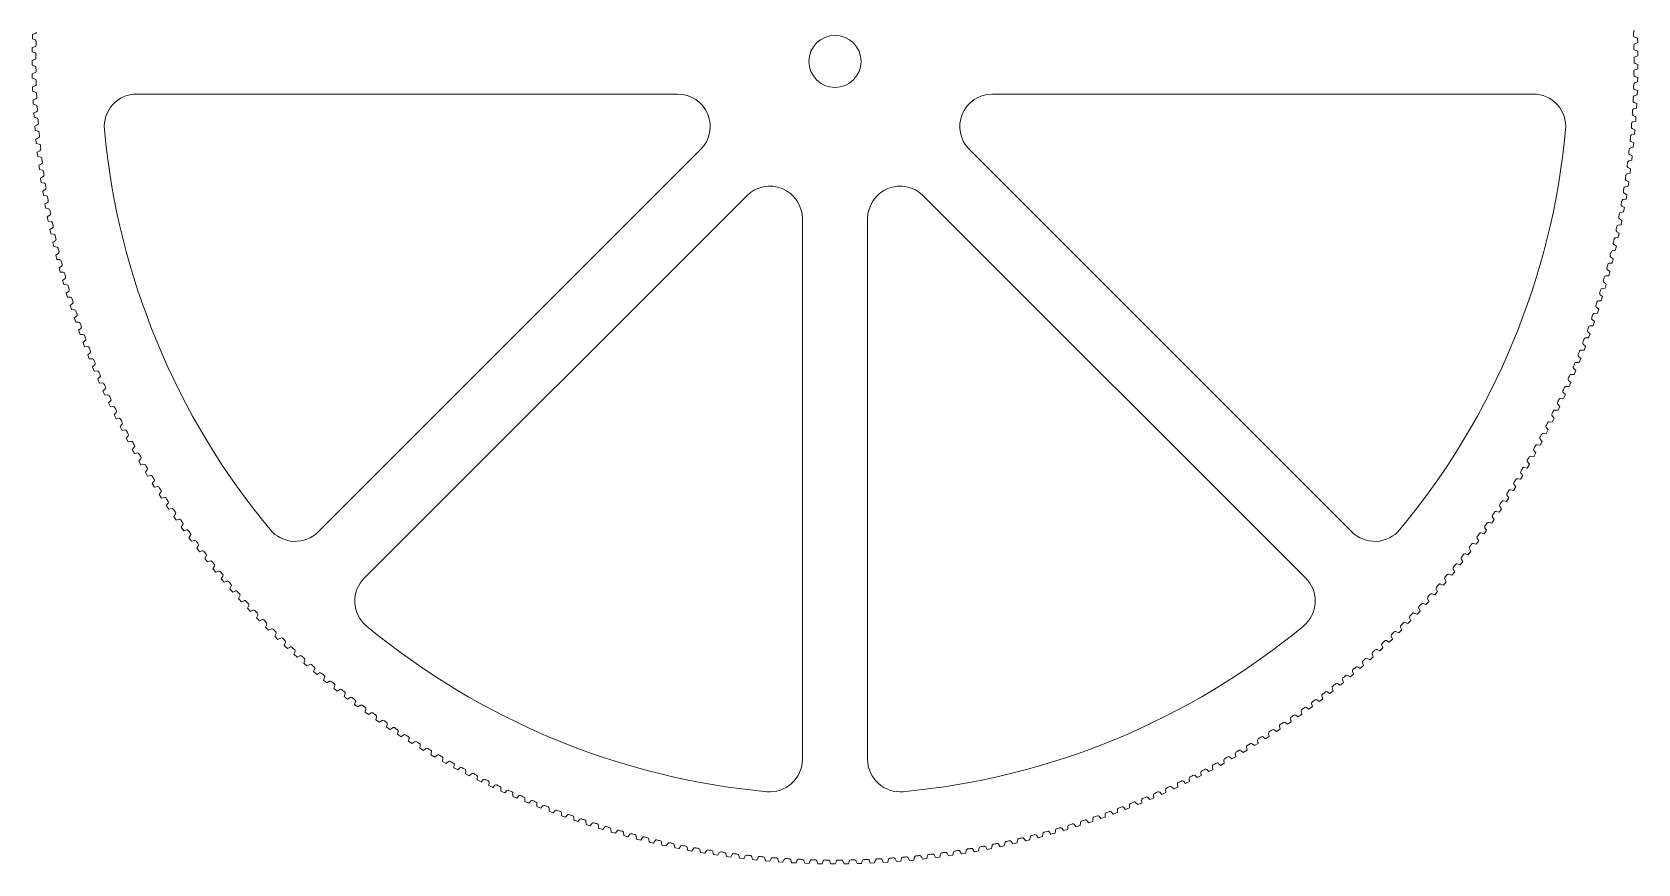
# Model space of a CAD drawing. Header units: millimetres. Extents: x -123 to 123, y -123 to 123.
# Drawn here: x -123.1 to 123.1, y -123.1 to 4.5 of the extents above; entities that cross this region are included whole.
import ezdxf

# ---------------------------------------------------------------- set-up
doc = ezdxf.new("R2010")
doc.units = ezdxf.units.MM

msp = doc.modelspace()

# ---------------------------------------------------------------- linework, layer by layer
at = {"color": 7, "linetype": 'Continuous', "lineweight": 15}
for p, q in [((-123.07, 4.14), (-123.09, 3.47)), ((-123.09, 3.47), (-122.66, 3.3)), ((-122.62, 4.29), (-123.07, 4.14)), ((123.09, 3.56), (122.64, 3.71)), ((122.67, 2.72), (123.11, 2.89)), ((123.11, 2.89), (123.09, 3.56)), ((-122.7, 0.28), (-123.14, 0.12)), ((-123.14, 0.12), (-123.14, -0.55)), ((-123.12, 2.13), (-123.13, 1.46)), ((-123.13, 1.46), (-122.69, 1.3)), ((-122.68, 2.29), (-123.12, 2.13)), ((123.13, 1.55), (122.69, 1.71)), ((122.7, 0.72), (123.14, 0.88)), ((123.14, 0.88), (123.13, 1.55)), ((-123.14, -0.55), (-122.7, -0.71)), ((-122.69, -1.72), (-123.13, -1.89)), ((-123.13, -1.89), (-123.11, -2.56)), ((123.12, -2.47), (122.68, -2.3)), ((122.69, -1.29), (123.13, -1.13)), ((123.14, -0.46), (122.7, -0.3)), ((123.13, -1.13), (123.14, -0.46)), ((-123.11, -2.56), (-122.67, -2.71)), ((-122.64, -3.72), (-123.08, -3.89)), ((-123.08, -3.89), (-123.06, -4.56)), ((-123.06, -4.56), (-122.61, -4.71)), ((123.06, -4.48), (122.62, -4.3)), ((122.66, -3.29), (123.1, -3.14)), ((123.03, -5.15), (123.06, -4.48)), ((123.1, -3.14), (123.12, -2.47)), ((-122.57, -5.72), (-123, -5.9)), ((-123, -5.9), (-122.96, -6.57)), ((-122.96, -6.57), (-122.52, -6.71)), ((-24.14, -5), (-107.08, -5)), ((107.08, -5), (24.14, -5)), ((122.48, -7.29), (122.93, -7.15)), ((122.97, -6.48), (122.54, -6.3)), ((122.59, -5.29), (123.03, -5.15)), ((122.93, -7.15), (122.97, -6.48)), ((-122.46, -7.72), (-122.89, -7.91)), ((-122.89, -7.91), (-122.84, -8.58)), ((-122.84, -8.58), (-122.39, -8.71)), ((-122.31, -9.72), (-122.74, -9.91)), ((122.35, -9.29), (122.8, -9.16)), ((122.85, -8.49), (122.42, -8.3)), ((122.8, -9.16), (122.85, -8.49)), ((-122.74, -9.91), (-122.68, -10.58)), ((-122.68, -10.58), (-122.23, -10.7)), ((-122.14, -11.71), (-122.56, -11.92)), ((-122.56, -11.92), (-122.5, -12.58)), ((122.5, -12.49), (122.08, -12.29)), ((122.18, -11.28), (122.63, -11.16)), ((122.69, -10.49), (122.27, -10.3)), ((122.63, -11.16), (122.69, -10.49)), ((-122.5, -12.58), (-122.04, -12.7)), ((-121.93, -13.7), (-122.35, -13.91)), ((-122.35, -13.91), (-122.27, -14.58)), ((-122.27, -14.58), (-121.82, -14.69)), ((-79.25, -72.18), (-20.61, -13.54)), ((20.61, -13.54), (79.25, -72.18)), ((122.28, -14.49), (121.87, -14.28)), ((121.98, -13.27), (122.43, -13.16)), ((122.2, -15.16), (122.28, -14.49)), ((122.43, -13.16), (122.5, -12.49)), ((-121.69, -15.69), (-122.11, -15.91)), ((-122.11, -15.91), (-122.02, -16.57)), ((-122.02, -16.57), (-121.56, -16.67)), ((121.48, -17.25), (121.94, -17.15)), ((122.03, -16.49), (121.62, -16.27)), ((121.75, -15.26), (122.2, -15.16)), ((121.94, -17.15), (122.03, -16.49)), ((-121.42, -17.68), (-121.83, -17.9)), ((-121.83, -17.9), (-121.73, -18.56)), ((-121.73, -18.56), (-121.27, -18.66)), ((-121.12, -19.65), (-121.52, -19.89)), ((121.18, -19.23), (121.64, -19.14)), ((121.75, -18.48), (121.33, -18.25)), ((121.64, -19.14), (121.75, -18.48)), ((-121.52, -19.89), (-121.41, -20.55)), ((-121.41, -20.55), (-120.95, -20.63)), ((-120.78, -21.63), (-121.18, -21.87)), ((-121.18, -21.87), (-121.06, -22.52)), ((-13.54, -20.61), (-72.18, -79.25)), ((72.18, -79.25), (13.54, -20.61)), ((120.85, -21.2), (121.32, -21.12)), ((121.43, -20.46), (121.02, -20.23)), ((121.32, -21.12), (121.43, -20.46)), ((-121.06, -22.52), (-120.6, -22.6)), ((-120.41, -23.6), (-120.81, -23.84)), ((-120.81, -23.84), (-120.68, -24.5)), ((-120.68, -24.5), (-120.21, -24.57)), ((-5, -107.08), (-5, -24.14)), ((5, -24.14), (5, -107.08)), ((120.7, -24.41), (120.3, -24.17)), ((120.49, -23.17), (120.95, -23.1)), ((120.56, -25.07), (120.7, -24.41)), ((121.08, -22.44), (120.67, -22.2)), ((120.95, -23.1), (121.08, -22.44)), ((-120.01, -25.56), (-120.4, -25.81)), ((-120.4, -25.81), (-120.26, -26.46)), ((-120.26, -26.46), (-119.8, -26.53)), ((119.67, -27.09), (120.14, -27.03)), ((120.28, -26.38), (119.89, -26.13)), ((120.1, -25.14), (120.56, -25.07)), ((120.14, -27.03), (120.28, -26.38)), ((-119.58, -27.51), (-119.97, -27.77)), ((-119.97, -27.77), (-119.81, -28.42)), ((-119.81, -28.42), (-119.35, -28.48)), ((-119.11, -29.46), (-119.5, -29.72)), ((119.21, -29.04), (119.68, -28.99)), ((119.84, -28.34), (119.44, -28.08)), ((119.68, -28.99), (119.84, -28.34)), ((-119.5, -29.72), (-119.34, -30.37)), ((-119.34, -30.37), (-118.87, -30.42)), ((-118.61, -31.4), (-119, -31.67)), ((-119, -31.67), (-118.82, -32.32)), ((118.85, -32.23), (118.46, -31.96)), ((118.72, -30.98), (119.19, -30.94)), ((119.36, -30.29), (118.97, -30.02)), ((119.19, -30.94), (119.36, -30.29)), ((-118.82, -32.32), (-118.36, -32.36)), ((-118.09, -33.33), (-118.46, -33.61)), ((-118.46, -33.61), (-118.28, -34.25)), ((-118.28, -34.25), (-117.81, -34.29)), ((118.3, -34.17), (117.93, -33.89)), ((118.12, -34.81), (118.3, -34.17)), ((118.2, -32.92), (118.67, -32.88)), ((118.67, -32.88), (118.85, -32.23)), ((-117.53, -35.26), (-117.9, -35.54)), ((-117.9, -35.54), (-117.71, -36.18)), ((-117.71, -36.18), (-117.24, -36.2)), ((117.06, -36.76), (117.53, -36.73)), ((117.73, -36.09), (117.36, -35.81)), ((117.53, -36.73), (117.73, -36.09)), ((117.65, -34.84), (118.12, -34.81)), ((-116.93, -37.17), (-117.31, -37.46)), ((-117.31, -37.46), (-117.1, -38.09)), ((-117.1, -38.09), (-116.63, -38.11)), ((-116.31, -39.07), (-116.68, -39.37)), ((-116.68, -39.37), (-116.46, -40)), ((116.45, -38.66), (116.92, -38.65)), ((117.13, -38.01), (116.76, -37.72)), ((116.92, -38.65), (117.13, -38.01)), ((-116.46, -40), (-115.99, -40.01)), ((-115.66, -40.96), (-116.02, -41.26)), ((-116.02, -41.26), (-115.79, -41.9)), ((115.82, -41.81), (115.46, -41.51)), ((115.59, -42.44), (115.82, -41.81)), ((115.8, -40.56), (116.27, -40.55)), ((116.49, -39.92), (116.13, -39.62)), ((116.27, -40.55), (116.49, -39.92)), ((-115.79, -41.9), (-115.32, -41.9)), ((-114.98, -42.85), (-115.33, -43.15)), ((-115.33, -43.15), (-115.09, -43.78)), ((-115.09, -43.78), (-114.63, -43.77)), ((114.42, -44.32), (114.89, -44.32)), ((115.13, -43.7), (114.77, -43.39)), ((114.89, -44.32), (115.13, -43.7)), ((115.13, -42.44), (115.59, -42.44)), ((-114.26, -44.72), (-114.61, -45.03)), ((-114.61, -45.03), (-114.37, -45.65)), ((-114.37, -45.65), (-113.9, -45.64)), ((-113.52, -46.58), (-113.86, -46.89)), ((113.68, -46.18), (114.15, -46.19)), ((114.4, -45.57), (114.05, -45.26)), ((114.15, -46.19), (114.4, -45.57)), ((-113.86, -46.89), (-113.6, -47.51)), ((-113.6, -47.51), (-113.14, -47.49)), ((-112.74, -48.42), (-113.08, -48.75)), ((-113.08, -48.75), (-112.81, -49.36)), ((112.85, -49.28), (112.51, -48.95)), ((112.91, -48.03), (113.38, -48.05)), ((113.64, -47.43), (113.29, -47.11)), ((113.38, -48.05), (113.64, -47.43)), ((-112.81, -49.36), (-112.35, -49.33)), ((-111.94, -50.26), (-112.27, -50.58)), ((-112.27, -50.58), (-111.99, -51.19)), ((-111.99, -51.19), (-111.53, -51.16)), ((111.28, -51.68), (111.75, -51.72)), ((112.03, -51.11), (111.7, -50.78)), ((111.75, -51.72), (112.03, -51.11)), ((112.11, -49.86), (112.58, -49.89)), ((112.58, -49.89), (112.85, -49.28)), ((-111.1, -52.08), (-111.43, -52.41)), ((-111.43, -52.41), (-111.14, -53.01)), ((-111.14, -53.01), (-110.68, -52.97)), ((-110.24, -53.88), (-110.56, -54.22)), ((110.42, -53.49), (110.89, -53.54)), ((111.18, -52.94), (110.85, -52.6)), ((110.89, -53.54), (111.18, -52.94)), ((-110.56, -54.22), (-110.26, -54.82)), ((-110.26, -54.82), (-109.8, -54.77)), ((-109.34, -55.67), (-109.66, -56.02)), ((-109.66, -56.02), (-109.35, -56.61)), ((-109.35, -56.61), (-108.89, -56.55)), ((109.39, -56.54), (109.08, -56.19)), ((109.09, -57.13), (109.39, -56.54)), ((109.54, -55.29), (110, -55.34)), ((110.3, -54.74), (109.98, -54.4)), ((110, -55.34), (110.3, -54.74)), ((-108.42, -57.45), (-108.73, -57.8)), ((-108.73, -57.8), (-108.42, -58.39)), ((-108.42, -58.39), (-107.95, -58.32)), ((107.67, -58.83), (108.14, -58.9)), ((108.14, -58.9), (108.46, -58.31)), ((108.46, -58.31), (108.15, -57.96)), ((108.62, -57.07), (109.09, -57.13)), ((-107.47, -59.21), (-107.77, -59.57)), ((-107.77, -59.57), (-107.45, -60.15)), ((-107.45, -60.15), (-106.99, -60.08)), ((-106.49, -60.96), (-106.79, -61.32)), ((-106.79, -61.32), (-106.45, -61.9)), ((106.5, -61.82), (106.2, -61.46)), ((106.7, -60.58), (107.16, -60.66)), ((107.16, -60.66), (107.49, -60.08)), ((107.49, -60.08), (107.19, -59.72)), ((-106.45, -61.9), (-105.99, -61.82)), ((-105.48, -62.69), (-105.77, -63.05)), ((-105.77, -63.05), (-105.43, -63.63)), ((-105.43, -63.63), (-104.97, -63.54)), ((105.13, -64.12), (105.47, -63.55)), ((105.47, -63.55), (105.18, -63.19)), ((105.7, -62.32), (106.16, -62.4)), ((106.16, -62.4), (106.5, -61.82)), ((-104.44, -64.4), (-104.73, -64.77)), ((-104.73, -64.77), (-104.38, -65.34)), ((-104.38, -65.34), (-103.92, -65.24)), ((-103.38, -66.1), (-103.66, -66.47)), ((-103.66, -66.47), (-103.3, -67.03)), ((103.61, -65.73), (104.07, -65.83)), ((104.07, -65.83), (104.42, -65.26)), ((104.42, -65.26), (104.13, -64.89)), ((104.67, -64.03), (105.13, -64.12)), ((-103.3, -67.03), (-102.84, -66.93)), ((-102.28, -67.77), (-102.56, -68.15)), ((-102.56, -68.15), (-102.19, -68.71)), ((-102.19, -68.71), (-101.73, -68.6)), ((101.86, -69.19), (102.24, -68.64)), ((102.24, -68.64), (101.96, -68.26)), ((102.52, -67.41), (102.98, -67.52)), ((102.98, -67.52), (103.34, -66.96)), ((103.34, -66.96), (103.06, -66.58)), ((-101.16, -69.43), (-101.43, -69.82)), ((-101.43, -69.82), (-101.05, -70.37)), ((-101.05, -70.37), (-100.6, -70.25)), ((-100.02, -71.08), (-100.28, -71.46)), ((100.27, -70.72), (100.72, -70.85)), ((100.72, -70.85), (101.1, -70.3)), ((101.1, -70.3), (100.83, -69.91)), ((101.41, -69.08), (101.86, -69.19)), ((-100.28, -71.46), (-99.89, -72.01)), ((-99.89, -72.01), (-99.44, -71.88)), ((-98.84, -72.7), (-99.1, -73.09)), ((-99.1, -73.09), (-98.7, -73.63)), ((-98.7, -73.63), (-98.25, -73.5)), ((98.35, -74.09), (98.76, -73.56)), ((98.76, -73.56), (98.5, -73.17)), ((99.1, -72.35), (99.55, -72.48)), ((99.55, -72.48), (99.94, -71.94)), ((99.94, -71.94), (99.68, -71.55)), ((-97.64, -74.3), (-97.9, -74.7)), ((-97.9, -74.7), (-97.49, -75.23)), ((-97.49, -75.23), (-97.04, -75.09)), ((-96.42, -75.89), (-96.66, -76.29)), ((-96.66, -76.29), (-96.25, -76.81)), ((96.3, -76.74), (96.06, -76.34)), ((96.68, -75.55), (97.13, -75.69)), ((97.13, -75.69), (97.54, -75.16)), ((97.54, -75.16), (97.29, -74.76)), ((97.9, -73.96), (98.35, -74.09)), ((-96.25, -76.81), (-95.8, -76.66)), ((-95.17, -77.45), (-95.41, -77.85)), ((-95.41, -77.85), (-94.98, -78.37)), ((-94.98, -78.37), (-94.54, -78.22)), ((94.17, -78.66), (94.61, -78.82)), ((94.61, -78.82), (95.04, -78.3)), ((95.04, -78.3), (94.8, -77.9)), ((95.44, -77.11), (95.88, -77.27)), ((95.88, -77.27), (96.3, -76.74)), ((-93.89, -78.99), (-94.12, -79.4)), ((-94.12, -79.4), (-93.69, -79.91)), ((-93.69, -79.91), (-93.25, -79.75)), ((-92.59, -80.51), (-92.81, -80.93)), ((-92.81, -80.93), (-92.37, -81.43)), ((-92.37, -81.43), (-91.94, -81.26)), ((92.43, -81.36), (92.21, -80.95)), ((92.87, -80.19), (93.31, -80.35)), ((93.31, -80.35), (93.75, -79.84)), ((93.75, -79.84), (93.52, -79.44)), ((-91.26, -82.01), (-91.48, -82.43)), ((-91.48, -82.43), (-91.03, -82.93)), ((-91.03, -82.93), (-90.6, -82.75)), ((-89.91, -83.49), (-90.12, -83.91)), ((90.2, -83.18), (90.64, -83.36)), ((90.64, -83.36), (91.09, -82.86)), ((91.09, -82.86), (90.87, -82.44)), ((91.55, -81.69), (91.99, -81.87)), ((91.99, -81.87), (92.43, -81.36)), ((-90.12, -83.91), (-89.67, -84.4)), ((-89.67, -84.4), (-89.23, -84.22)), ((-88.54, -84.95), (-88.74, -85.37)), ((-88.74, -85.37), (-88.28, -85.85)), ((-88.28, -85.85), (-87.85, -85.66)), ((87.44, -86.08), (87.87, -86.27)), ((87.87, -86.27), (88.34, -85.79)), ((88.34, -85.79), (88.13, -85.37)), ((88.84, -84.64), (89.27, -84.82)), ((89.27, -84.82), (89.73, -84.34)), ((89.73, -84.34), (89.52, -83.92)), ((-87.14, -86.38), (-87.34, -86.81)), ((-87.34, -86.81), (-86.86, -87.28)), ((-86.86, -87.28), (-86.44, -87.08)), ((-85.72, -87.79), (-85.91, -88.22)), ((-85.91, -88.22), (-85.43, -88.69)), ((-85.43, -88.69), (-85.01, -88.48)), ((85.01, -89.09), (85.49, -88.63)), ((85.49, -88.63), (85.3, -88.2)), ((86.03, -87.49), (86.45, -87.69)), ((86.45, -87.69), (86.93, -87.22)), ((86.93, -87.22), (86.73, -86.79)), ((-84.27, -89.18), (-84.46, -89.61)), ((-84.46, -89.61), (-83.97, -90.07)), ((-83.97, -90.07), (-83.55, -89.86)), ((-82.81, -90.54), (-82.98, -90.98)), ((-82.98, -90.98), (-82.49, -91.43)), ((82.55, -91.37), (82.38, -90.93)), ((83.13, -90.25), (83.54, -90.47)), ((83.54, -90.47), (84.03, -90.01)), ((84.03, -90.01), (83.85, -89.58)), ((84.59, -88.88), (85.01, -89.09)), ((-82.49, -91.43), (-82.07, -91.21)), ((-81.32, -91.88), (-81.49, -92.32)), ((-81.49, -92.32), (-80.99, -92.76)), ((-80.99, -92.76), (-80.57, -92.54)), ((-79.81, -93.2), (-79.97, -93.64)), ((79.53, -94.01), (79.37, -93.57)), ((80.14, -92.92), (80.55, -93.14)), ((80.55, -93.14), (81.05, -92.7)), ((81.05, -92.7), (80.88, -92.27)), ((81.64, -91.6), (82.06, -91.82)), ((82.06, -91.82), (82.55, -91.37)), ((-79.97, -93.64), (-79.46, -94.07)), ((-79.46, -94.07), (-79.05, -93.84)), ((-78.28, -94.49), (-78.43, -94.93)), ((-78.43, -94.93), (-77.92, -95.36)), ((-77.92, -95.36), (-77.51, -95.12)), ((-76.72, -95.75), (-76.87, -96.2)), ((77.06, -95.48), (77.46, -95.72)), ((77.46, -95.72), (77.98, -95.3)), ((77.98, -95.3), (77.83, -94.86)), ((78.61, -94.21), (79.02, -94.45)), ((79.02, -94.45), (79.53, -94.01)), ((-76.87, -96.2), (-76.35, -96.61)), ((-76.35, -96.61), (-75.95, -96.37)), ((-75.15, -96.99), (-75.29, -97.44)), ((-75.29, -97.44), (-74.76, -97.85)), ((-74.76, -97.85), (-74.37, -97.6)), ((-73.56, -98.21), (-73.69, -98.66)), ((73.9, -97.95), (74.3, -98.2)), ((74.3, -98.2), (74.83, -97.79)), ((74.83, -97.79), (74.69, -97.35)), ((75.49, -96.73), (75.89, -96.97)), ((75.89, -96.97), (76.42, -96.56)), ((76.42, -96.56), (76.27, -96.11)), ((-73.69, -98.66), (-73.16, -99.05)), ((-73.16, -99.05), (-72.76, -98.8)), ((-71.95, -99.39), (-72.07, -99.84)), ((-72.07, -99.84), (-71.53, -100.24)), ((-71.53, -100.24), (-71.14, -99.97)), ((-70.31, -100.55), (-70.43, -101.01)), ((69.96, -101.34), (69.84, -100.88)), ((70.67, -100.31), (71.05, -100.57)), ((71.05, -100.57), (71.6, -100.18)), ((71.6, -100.18), (71.48, -99.73)), ((72.3, -99.14), (72.69, -99.4)), ((72.69, -99.4), (73.23, -99)), ((73.23, -99), (73.09, -98.55)), ((-70.43, -101.01), (-69.88, -101.39)), ((-69.88, -101.39), (-69.5, -101.12)), ((-68.66, -101.69), (-68.78, -102.14)), ((-68.78, -102.14), (-68.22, -102.52)), ((-68.22, -102.52), (-67.84, -102.24)), ((-67, -102.79), (-67.1, -103.25)), ((-67.1, -103.25), (-66.54, -103.62)), ((-66.54, -103.62), (-66.16, -103.33)), ((66.61, -103.57), (66.51, -103.11)), ((67.36, -102.56), (67.73, -102.84)), ((67.73, -102.84), (68.29, -102.47)), ((68.29, -102.47), (68.18, -102.01)), ((69.02, -101.45), (69.4, -101.72)), ((69.4, -101.72), (69.96, -101.34)), ((-65.31, -103.87), (-65.41, -104.33)), ((-65.41, -104.33), (-64.84, -104.69)), ((-64.84, -104.69), (-64.47, -104.4)), ((-63.61, -104.93), (-63.7, -105.39)), ((-63.7, -105.39), (-63.12, -105.73)), ((-63.12, -105.73), (-62.76, -105.44)), ((62.26, -105.73), (62.62, -106.03)), ((62.62, -106.03), (63.2, -105.69)), ((63.2, -105.69), (63.11, -105.23)), ((63.97, -104.7), (64.34, -104.99)), ((64.34, -104.99), (64.91, -104.64)), ((64.91, -104.64), (64.82, -104.18)), ((65.67, -103.64), (66.05, -103.93)), ((66.05, -103.93), (66.61, -103.57)), ((-61.88, -105.95), (-61.97, -106.41)), ((-61.97, -106.41), (-61.39, -106.75)), ((-61.39, -106.75), (-61.03, -106.45)), ((-60.15, -106.95), (-60.22, -107.41)), ((-60.22, -107.41), (-59.64, -107.74)), ((-59.64, -107.74), (-59.28, -107.43)), ((-58.39, -107.91), (-58.46, -108.38)), ((57.95, -108.65), (57.88, -108.19)), ((58.77, -107.71), (59.13, -108.02)), ((59.13, -108.02), (59.71, -107.69)), ((59.71, -107.69), (59.64, -107.23)), ((60.52, -106.73), (60.88, -107.04)), ((60.88, -107.04), (61.46, -106.7)), ((61.46, -106.7), (61.38, -106.24)), ((-58.46, -108.38), (-57.87, -108.69)), ((-57.87, -108.69), (-57.52, -108.38)), ((-56.63, -108.85), (-56.68, -109.32)), ((-56.68, -109.32), (-56.09, -109.62)), ((-56.09, -109.62), (-55.74, -109.31)), ((-54.84, -109.76), (-54.89, -110.23)), ((-54.89, -110.23), (-54.29, -110.53)), ((-54.29, -110.53), (-53.95, -110.2)), ((-53.04, -110.64), (-53.09, -111.11)), ((53.43, -110.45), (53.77, -110.78)), ((53.77, -110.78), (54.37, -110.49)), ((54.37, -110.49), (54.32, -110.02)), ((55.23, -109.57), (55.57, -109.89)), ((55.57, -109.89), (56.17, -109.58)), ((56.17, -109.58), (56.11, -109.12)), ((57.01, -108.65), (57.36, -108.97)), ((57.36, -108.97), (57.95, -108.65)), ((-53.09, -111.11), (-52.48, -111.4)), ((-52.48, -111.4), (-52.15, -111.07)), ((-51.23, -111.49), (-51.27, -111.96)), ((-51.27, -111.96), (-50.66, -112.24)), ((-50.66, -112.24), (-50.33, -111.9)), ((-49.4, -112.31), (-49.43, -112.78)), ((-49.43, -112.78), (-48.82, -113.05)), ((-48.82, -113.05), (-48.5, -112.71)), ((-47.56, -113.11), (-47.59, -113.57)), ((47.96, -112.94), (48.28, -113.28)), ((48.28, -113.28), (48.9, -113.01)), ((48.9, -113.01), (48.87, -112.55)), ((49.8, -112.14), (50.13, -112.48)), ((50.13, -112.48), (50.74, -112.2)), ((50.74, -112.2), (50.7, -111.73)), ((51.62, -111.31), (51.95, -111.64)), ((51.95, -111.64), (52.56, -111.36)), ((52.56, -111.36), (52.52, -110.89)), ((-47.59, -113.57), (-46.97, -113.83)), ((-46.97, -113.83), (-46.65, -113.49)), ((-45.71, -113.87), (-45.73, -114.34)), ((-45.73, -114.34), (-45.1, -114.58)), ((-45.1, -114.58), (-44.79, -114.23)), ((-43.85, -114.6), (-43.85, -115.07)), ((-43.85, -115.07), (-43.23, -115.3)), ((-43.23, -115.3), (-42.92, -114.95)), ((-41.97, -115.3), (-41.97, -115.77)), ((-41.34, -115.99), (-41.04, -115.63)), ((41.42, -115.96), (41.43, -115.49)), ((42.38, -115.15), (42.68, -115.51)), ((42.68, -115.51), (43.31, -115.27)), ((43.31, -115.27), (43.31, -114.8)), ((44.25, -114.44), (44.56, -114.79)), ((44.56, -114.79), (45.18, -114.55)), ((45.18, -114.55), (45.17, -114.08)), ((46.11, -113.71), (46.43, -114.05)), ((46.43, -114.05), (47.05, -113.8)), ((47.05, -113.8), (47.03, -113.33)), ((-41.97, -115.77), (-41.34, -115.99)), ((-40.08, -115.97), (-40.08, -116.44)), ((-40.08, -116.44), (-39.44, -116.65)), ((-39.44, -116.65), (-39.15, -116.29)), ((-38.19, -116.61), (-38.17, -117.07)), ((-38.17, -117.07), (-37.53, -117.28)), ((-37.53, -117.28), (-37.24, -116.91)), ((-36.28, -117.21), (-36.25, -117.68)), ((-36.25, -117.68), (-35.61, -117.88)), ((-35.61, -117.88), (-35.33, -117.5)), ((-34.36, -117.79), (-34.33, -118.26)), ((-33.69, -118.44), (-33.41, -118.06)), ((33.77, -118.42), (33.8, -117.95)), ((34.78, -117.67), (35.06, -118.04)), ((35.06, -118.04), (35.7, -117.85)), ((35.7, -117.85), (35.72, -117.38)), ((36.69, -117.09), (36.98, -117.46)), ((36.98, -117.46), (37.62, -117.25)), ((37.62, -117.25), (37.64, -116.79)), ((38.6, -116.47), (38.89, -116.84)), ((38.89, -116.84), (39.52, -116.62)), ((39.52, -116.62), (39.54, -116.16)), ((40.49, -115.83), (40.79, -116.19)), ((40.79, -116.19), (41.42, -115.96)), ((-34.33, -118.26), (-33.69, -118.44)), ((-32.43, -118.34), (-32.39, -118.8)), ((-32.39, -118.8), (-31.75, -118.98)), ((-31.75, -118.98), (-31.48, -118.59)), ((-30.5, -118.85), (-30.45, -119.32)), ((-30.45, -119.32), (-29.8, -119.48)), ((-29.8, -119.48), (-29.54, -119.09)), ((-28.56, -119.33), (-28.5, -119.8)), ((-28.5, -119.8), (-27.85, -119.95)), ((-27.85, -119.95), (-27.59, -119.56)), ((-26.6, -119.78), (-26.54, -120.25)), ((-26.54, -120.25), (-25.89, -120.39)), ((-25.89, -120.39), (-25.64, -119.99)), ((-24.65, -120.2), (-24.58, -120.66)), ((-24.58, -120.66), (-23.92, -120.79)), ((-23.92, -120.79), (-23.67, -120.39)), ((-22.68, -120.59), (-22.6, -121.05)), ((23.11, -120.5), (23.35, -120.91)), ((24, -120.78), (24.08, -120.31)), ((25.07, -120.11), (25.32, -120.51)), ((25.32, -120.51), (25.97, -120.37)), ((25.97, -120.37), (26.04, -119.91)), ((27.03, -119.69), (27.28, -120.08)), ((27.28, -120.08), (27.93, -119.93)), ((27.93, -119.93), (27.99, -119.46)), ((28.97, -119.23), (29.24, -119.62)), ((29.24, -119.62), (29.89, -119.46)), ((29.89, -119.46), (29.94, -118.99)), ((30.92, -118.74), (31.18, -119.13)), ((31.18, -119.13), (31.83, -118.95)), ((31.83, -118.95), (31.87, -118.49)), ((32.85, -118.22), (33.12, -118.6)), ((33.12, -118.6), (33.77, -118.42)), ((-22.6, -121.05), (-21.94, -121.17)), ((-21.94, -121.17), (-21.71, -120.76)), ((-20.71, -120.94), (-20.62, -121.4)), ((-20.62, -121.4), (-19.96, -121.51)), ((-19.96, -121.51), (-19.73, -121.1)), ((-18.73, -121.26), (-18.64, -121.72)), ((-18.64, -121.72), (-17.98, -121.82)), ((-17.98, -121.82), (-17.75, -121.41)), ((-16.75, -121.55), (-16.65, -122.01)), ((-16.65, -122.01), (-15.99, -122.1)), ((-15.99, -122.1), (-15.77, -121.68)), ((-14.77, -121.81), (-14.66, -122.26)), ((-14.66, -122.26), (-13.99, -122.34)), ((-13.99, -122.34), (-13.78, -121.92)), ((-12.78, -122.03), (-12.66, -122.49)), ((-12.66, -122.49), (-11.99, -122.55)), ((-11.99, -122.55), (-11.79, -122.13)), ((-10.78, -122.22), (-10.66, -122.68)), ((-10.66, -122.68), (-9.99, -122.73)), ((-9.99, -122.73), (-9.8, -122.31)), ((-8.79, -122.38), (-8.66, -122.84)), ((-8.66, -122.84), (-7.99, -122.88)), ((-7.99, -122.88), (-7.8, -122.45)), ((-6.79, -122.51), (-6.65, -122.96)), ((-6.65, -122.96), (-5.98, -122.99)), ((-5.98, -122.99), (-5.8, -122.56)), ((-4.79, -122.61), (-4.64, -123.05)), ((-4.64, -123.05), (-3.97, -123.08)), ((-3.97, -123.08), (-3.8, -122.64)), ((-2.79, -122.67), (-2.64, -123.11)), ((-2.64, -123.11), (-1.97, -123.12)), ((-1.97, -123.12), (-1.8, -122.69)), ((-0.79, -122.7), (-0.63, -123.14)), ((-0.63, -123.14), (0.04, -123.14)), ((0.04, -123.14), (0.21, -122.7)), ((1.22, -122.69), (1.38, -123.13)), ((1.38, -123.13), (2.05, -123.12)), ((2.05, -123.12), (2.21, -122.68)), ((3.22, -122.66), (3.39, -123.09)), ((3.39, -123.09), (4.06, -123.07)), ((4.06, -123.07), (4.21, -122.63)), ((5.22, -122.59), (5.4, -123.02)), ((5.4, -123.02), (6.07, -122.99)), ((6.07, -122.99), (6.21, -122.54)), ((7.22, -122.49), (7.41, -122.92)), ((7.41, -122.92), (8.08, -122.87)), ((8.08, -122.87), (8.21, -122.42)), ((9.22, -122.35), (9.41, -122.78)), ((9.41, -122.78), (10.08, -122.73)), ((10.08, -122.73), (10.21, -122.27)), ((11.21, -122.19), (11.42, -122.61)), ((11.42, -122.61), (12.08, -122.55)), ((12.08, -122.55), (12.2, -122.09)), ((13.21, -121.99), (13.41, -122.41)), ((13.41, -122.41), (14.08, -122.33)), ((14.08, -122.33), (14.19, -121.88)), ((15.19, -121.76), (15.41, -122.17)), ((15.41, -122.17), (16.08, -122.09)), ((16.08, -122.09), (16.18, -121.63)), ((17.18, -121.49), (17.4, -121.9)), ((17.4, -121.9), (18.07, -121.81)), ((18.07, -121.81), (18.16, -121.35)), ((19.16, -121.19), (19.39, -121.6)), ((19.39, -121.6), (20.05, -121.5)), ((20.05, -121.5), (20.14, -121.04)), ((21.14, -120.87), (21.37, -121.27)), ((21.37, -121.27), (22.03, -121.15)), ((22.03, -121.15), (22.11, -120.69)), ((23.35, -120.91), (24, -120.78))]:
    msp.add_line(p, q, dxfattribs=at)
msp.add_circle((0, 0), 4, dxfattribs=at)
for centre, radius, start, end in [((-122.75, 2.5), 0.23, 289.1633, 358.8312), ((-122.74, 3.08), 0.23, 358.5603, 68.2282), ((-122.7, 4.51), 0.23, 288.2282, 357.8961), ((0, 0), 122.55, 178.5603, 178.8312), ((122.7, 4.51), 0.23, 112.436, 182.1039), ((0, 0), 122.55, 1.833, 2.1039), ((122.72, 3.93), 0.23, 181.833, 251.5009), ((122.75, 2.5), 0.23, 111.5009, 181.1688), ((0, 0), 122.55, 0.8979, 1.1688), ((-122.78, 0.5), 0.23, 290.0983, 359.7662), ((-122.77, 1.08), 0.23, 359.4953, 69.1633), ((0, 0), 122.55, 179.4953, 179.7662), ((122.76, 1.92), 0.23, 180.8979, 250.5659), ((122.78, 0.5), 0.23, 110.5659, 180.2338), ((0, 0), 122.55, 359.9629, 0.2338), ((-122.78, -0.92), 0.23, 0.4304, 70.0983), ((-122.77, -1.5), 0.23, 291.0334, 0.7013), ((0, 0), 122.55, 180.4304, 180.7013), ((0, 0), 122.55, 359.0278, 359.2987), ((122.76, -2.08), 0.23, 179.0278, 248.6957), ((122.77, -1.5), 0.23, 109.6308, 179.2987), ((122.78, -0.08), 0.23, 179.9629, 249.6308), ((-122.74, -2.93), 0.23, 1.3655, 71.0334), ((-122.73, -3.51), 0.23, 291.9685, 1.6364), ((-122.68, -4.93), 0.23, 2.3005, 71.9685), ((0, 0), 122.55, 181.3655, 181.6364), ((0, 0), 122.55, 182.3005, 182.5714), ((0, 0), 122.55, 358.0927, 358.3636), ((122.71, -4.09), 0.23, 178.0927, 247.7607), ((122.73, -3.51), 0.23, 108.6957, 178.3636), ((-122.66, -5.51), 0.23, 292.9035, 2.5714), ((-122.58, -6.93), 0.23, 3.2356, 72.9035), ((0, 0), 122.55, 183.2356, 183.5065), ((-107.08, -10), 5, 90, 185.3351), ((-24.14, -10), 5, 315, 90), ((24.14, -10), 5, 90, 225), ((107.08, -10), 5, 354.6649, 90), ((122.55, -7.51), 0.23, 106.8256, 176.4935), ((0, 0), 122.55, 357.1577, 357.4286), ((122.63, -6.09), 0.23, 177.1577, 246.8256), ((122.66, -5.51), 0.23, 107.7607, 177.4286), ((-122.55, -7.51), 0.23, 293.8386, 3.5065), ((-122.45, -8.93), 0.23, 4.1707, 73.8386), ((-122.41, -9.51), 0.23, 294.7736, 4.4416), ((0, 0), 122.55, 184.1707, 184.4416), ((0, 0), 122.55, 355.2876, 355.5584), ((122.41, -9.51), 0.23, 105.8905, 175.5584), ((0, 0), 122.55, 356.2226, 356.4935), ((122.51, -8.09), 0.23, 176.2226, 245.8905), ((-122.29, -10.93), 0.23, 5.1057, 74.7736), ((-122.24, -11.5), 0.23, 295.7087, 5.3766), ((0, 0), 122.55, 185.1057, 185.3766), ((0, 0), 112.55, 185.3351, 219.6649), ((0, 0), 112.55, 320.3351, 354.6649), ((0, 0), 122.55, 354.3525, 354.6234), ((122.18, -12.08), 0.23, 174.3525, 244.0204), ((122.24, -11.5), 0.23, 104.9555, 174.6234), ((122.36, -10.09), 0.23, 175.2876, 244.9555), ((-122.1, -12.92), 0.23, 6.0408, 75.7087), ((-122.04, -13.5), 0.23, 296.6438, 6.3117), ((0, 0), 122.55, 186.0408, 186.3117), ((-121.87, -14.91), 0.23, 6.9759, 76.6438), ((0, 0), 122.55, 353.4174, 353.6883), ((121.97, -14.07), 0.23, 173.4174, 243.0853), ((122.04, -13.5), 0.23, 104.0204, 173.6883), ((-121.8, -15.49), 0.23, 297.5788, 7.2468), ((0, 0), 122.55, 186.9759, 187.2468), ((-121.61, -16.9), 0.23, 7.9109, 77.5788), ((0, 0), 122.55, 187.9109, 188.1818), ((121.72, -16.06), 0.23, 172.4824, 242.1503), ((0, 0), 122.55, 352.4824, 352.7532), ((121.8, -15.49), 0.23, 103.0853, 172.7532), ((-121.53, -17.47), 0.23, 298.5139, 8.1818), ((-121.32, -18.88), 0.23, 8.846, 78.5139), ((-121.23, -19.45), 0.23, 299.449, 9.1169), ((0, 0), 122.55, 188.846, 189.1169), ((-10, -24.14), 5, 0, 135), ((10, -24.14), 5, 45, 180), ((0, 0), 122.55, 350.6122, 350.8831), ((121.23, -19.45), 0.23, 101.2152, 170.8831), ((0, 0), 122.55, 351.5473, 351.8182), ((121.45, -18.05), 0.23, 171.5473, 241.2152), ((121.53, -17.47), 0.23, 102.1503, 171.8182), ((-120.99, -20.86), 0.23, 9.7811, 79.449), ((-120.89, -21.43), 0.23, 300.384, 10.0519), ((0, 0), 122.55, 189.7811, 190.0519), ((120.79, -22), 0.23, 169.6772, 239.3451), ((0, 0), 122.55, 349.6772, 349.9481), ((120.89, -21.43), 0.23, 100.2801, 169.9481), ((121.13, -20.03), 0.23, 170.6122, 240.2801), ((-120.64, -22.83), 0.23, 10.7161, 80.384), ((0, 0), 122.55, 190.7161, 190.987), ((-120.53, -23.4), 0.23, 301.3191, 10.987), ((-120.25, -24.8), 0.23, 11.6512, 81.3191), ((0, 0), 122.55, 348.7421, 349.013), ((120.42, -23.97), 0.23, 168.7421, 238.41), ((120.53, -23.4), 0.23, 99.3451, 169.013), ((0, 0), 122.55, 191.6512, 191.9221), ((-120.13, -25.36), 0.23, 302.2542, 11.9221), ((-119.83, -26.75), 0.23, 12.5863, 82.2542), ((0, 0), 122.55, 192.5863, 192.8571), ((0, 0), 122.55, 347.807, 348.0779), ((120.01, -25.93), 0.23, 167.807, 237.4749), ((120.13, -25.36), 0.23, 98.41, 168.0779), ((-119.7, -27.32), 0.23, 303.1892, 12.8571), ((-119.38, -28.71), 0.23, 13.5213, 83.1892), ((0, 0), 122.55, 193.5213, 193.7922), ((-119.24, -29.27), 0.23, 304.1243, 13.7922), ((0, 0), 122.55, 345.9369, 346.2078), ((119.24, -29.27), 0.23, 96.5399, 166.2078), ((119.57, -27.89), 0.23, 166.872, 236.5399), ((0, 0), 122.55, 346.872, 347.1429), ((119.7, -27.32), 0.23, 97.4749, 167.1429), ((-118.89, -30.65), 0.23, 14.4564, 84.1243), ((0, 0), 122.55, 194.4564, 194.7273), ((-118.75, -31.21), 0.23, 305.0594, 14.7273), ((0, 0), 122.55, 345.0018, 345.2727), ((118.6, -31.77), 0.23, 165.0018, 234.6698), ((118.75, -31.21), 0.23, 95.6048, 165.2727), ((119.1, -29.83), 0.23, 165.9369, 235.6048), ((-118.38, -32.59), 0.23, 15.3914, 85.0594), ((0, 0), 122.55, 195.3914, 195.6623), ((-118.22, -33.15), 0.23, 305.9944, 15.6623), ((-117.83, -34.51), 0.23, 16.3265, 85.9944), ((0, 0), 122.55, 196.3265, 196.5974), ((118.06, -33.7), 0.23, 164.0668, 233.7347), ((0, 0), 122.55, 344.0668, 344.3377), ((118.22, -33.15), 0.23, 94.6698, 164.3377), ((-117.66, -35.07), 0.23, 306.9295, 16.5974), ((-117.25, -36.43), 0.23, 17.2616, 86.9295), ((0, 0), 122.55, 197.2616, 197.5325), ((-117.08, -36.99), 0.23, 307.8646, 17.5325), ((0, 0), 122.55, 342.1966, 342.4675), ((117.08, -36.99), 0.23, 92.7996, 162.4675), ((117.5, -35.63), 0.23, 163.1317, 232.7996), ((0, 0), 122.55, 343.1317, 343.4026), ((117.66, -35.07), 0.23, 93.7347, 163.4026), ((-116.64, -38.34), 0.23, 18.1966, 87.8646), ((0, 0), 122.55, 198.1966, 198.4675), ((-116.46, -38.89), 0.23, 308.7996, 18.4675), ((116.27, -39.44), 0.23, 161.2616, 230.9295), ((0, 0), 122.55, 341.2616, 341.5325), ((116.46, -38.89), 0.23, 91.8646, 161.5325), ((116.9, -37.54), 0.23, 162.1966, 231.8646), ((-116, -40.24), 0.23, 19.1317, 88.7996), ((0, 0), 122.55, 199.1317, 199.4026), ((-115.81, -40.79), 0.23, 309.7347, 19.4026), ((115.61, -41.33), 0.23, 160.3265, 229.9944), ((0, 0), 122.55, 340.3265, 340.5974), ((115.81, -40.79), 0.23, 90.9295, 160.5974), ((-115.33, -42.13), 0.23, 20.0668, 89.7347), ((0, 0), 122.55, 200.0668, 200.3377), ((-115.13, -42.67), 0.23, 310.6698, 20.3377), ((-114.62, -44), 0.23, 21.0018, 90.6698), ((0, 0), 122.55, 201.0018, 201.2727), ((114.41, -44.55), 0.23, 89.0594, 158.7273), ((114.92, -43.22), 0.23, 159.3914, 229.0594), ((0, 0), 122.55, 339.3914, 339.6623), ((115.13, -42.67), 0.23, 89.9944, 159.6623), ((-114.41, -44.55), 0.23, 311.6048, 21.2727), ((-113.89, -45.87), 0.23, 21.9369, 91.6048), ((0, 0), 122.55, 201.9369, 202.2078), ((-113.67, -46.41), 0.23, 312.5399, 22.2078), ((0, 0), 122.55, 337.5213, 337.7922), ((113.67, -46.41), 0.23, 88.1243, 157.7922), ((114.2, -45.09), 0.23, 158.4564, 228.1243), ((0, 0), 122.55, 338.4564, 338.7273), ((-113.13, -47.72), 0.23, 22.872, 92.5399), ((0, 0), 122.55, 202.872, 203.1429), ((-112.9, -48.26), 0.23, 313.4749, 23.1429), ((112.67, -48.79), 0.23, 156.5863, 226.2542), ((0, 0), 122.55, 336.5863, 336.8571), ((112.9, -48.26), 0.23, 87.1892, 156.8571), ((113.45, -46.94), 0.23, 157.5213, 227.1892), ((-112.33, -49.56), 0.23, 23.807, 93.4749), ((0, 0), 122.55, 203.807, 204.0779), ((-112.1, -50.09), 0.23, 314.41, 24.0779), ((-111.51, -51.39), 0.23, 24.7421, 94.41), ((0, 0), 122.55, 204.7421, 205.013), ((111.26, -51.91), 0.23, 85.3191, 154.987), ((111.86, -50.62), 0.23, 155.6512, 225.3191), ((0, 0), 122.55, 335.6512, 335.9221), ((112.1, -50.09), 0.23, 86.2542, 155.9221), ((-111.26, -51.91), 0.23, 315.3451, 25.013), ((-110.65, -53.2), 0.23, 25.6772, 95.3451), ((0, 0), 122.55, 205.6772, 205.9481), ((-110.4, -53.72), 0.23, 316.2801, 25.9481), ((110.15, -54.24), 0.23, 153.7811, 223.449), ((0, 0), 122.55, 333.7811, 334.0519), ((110.4, -53.72), 0.23, 84.384, 154.0519), ((111.02, -52.44), 0.23, 154.7161, 224.384), ((0, 0), 122.55, 334.7161, 334.987), ((-109.77, -55), 0.23, 26.6122, 96.2801), ((0, 0), 122.55, 206.6122, 206.8831), ((-109.51, -55.52), 0.23, 317.2152, 26.8831), ((-108.86, -56.78), 0.23, 27.5473, 97.2152), ((109.25, -56.03), 0.23, 152.846, 222.5139), ((0, 0), 122.55, 332.846, 333.1169), ((109.51, -55.52), 0.23, 83.449, 153.1169), ((0, 0), 122.55, 207.5473, 207.8182), ((-108.59, -57.3), 0.23, 318.1503, 27.8182), ((-107.92, -58.55), 0.23, 28.4824, 98.1503), ((0, 0), 122.55, 208.4824, 208.7532), ((-107.64, -59.06), 0.23, 319.0853, 28.7532), ((0, 0), 122.55, 330.9759, 331.2468), ((107.64, -59.06), 0.23, 81.5788, 151.2468), ((108.32, -57.81), 0.23, 151.9109, 221.5788), ((0, 0), 122.55, 331.9109, 332.1818), ((108.59, -57.3), 0.23, 82.5139, 152.1818), ((-106.95, -60.31), 0.23, 29.4174, 99.0853), ((0, 0), 122.55, 209.4174, 209.6883), ((-106.66, -60.81), 0.23, 320.0204, 29.6883), ((106.37, -61.31), 0.23, 150.0408, 219.7087), ((0, 0), 122.55, 330.0408, 330.3117), ((106.66, -60.81), 0.23, 80.6438, 150.3117), ((107.36, -59.57), 0.23, 150.9759, 220.6438), ((-105.95, -62.04), 0.23, 30.3525, 100.0204), ((0, 0), 122.55, 210.3525, 210.6234), ((-105.66, -62.54), 0.23, 320.9555, 30.6234), ((-104.92, -63.76), 0.23, 31.2876, 100.9555), ((0, 0), 122.55, 211.2876, 211.5584), ((104.62, -64.26), 0.23, 78.7736, 148.4416), ((105.36, -63.04), 0.23, 149.1057, 218.7736), ((0, 0), 122.55, 329.1057, 329.3766), ((105.66, -62.54), 0.23, 79.7087, 149.3766), ((-104.62, -64.26), 0.23, 321.8905, 31.5584), ((-103.87, -65.47), 0.23, 32.2226, 101.8905), ((0, 0), 122.55, 212.2226, 212.4935), ((-103.56, -65.96), 0.23, 322.8256, 32.4935), ((103.25, -66.45), 0.23, 147.2356, 216.9035), ((0, 0), 122.55, 327.2356, 327.5065), ((103.56, -65.96), 0.23, 77.8386, 147.5065), ((104.32, -64.75), 0.23, 148.1707, 217.8386), ((0, 0), 122.55, 328.1707, 328.4416), ((-102.79, -67.15), 0.23, 33.1577, 102.8256), ((0, 0), 122.55, 213.1577, 213.4286), ((-102.47, -67.64), 0.23, 323.7607, 33.4286), ((-101.68, -68.82), 0.23, 34.0927, 103.7607), ((0, 0), 122.55, 214.0927, 214.3636), ((102.15, -68.12), 0.23, 146.3005, 215.9685), ((0, 0), 122.55, 326.3005, 326.5714), ((102.47, -67.64), 0.23, 76.9035, 146.5714), ((-101.35, -69.3), 0.23, 324.6957, 34.3636), ((-100.54, -70.47), 0.23, 35.0278, 104.6957), ((0, 0), 122.55, 215.0278, 215.2987), ((-100.21, -70.95), 0.23, 325.6308, 35.2987), ((99.87, -71.42), 0.23, 144.4304, 214.0983), ((0, 0), 122.55, 324.4304, 324.7013), ((100.21, -70.95), 0.23, 75.0334, 144.7013), ((101.02, -69.78), 0.23, 145.3655, 215.0334), ((0, 0), 122.55, 325.3655, 325.6364), ((101.35, -69.3), 0.23, 75.9685, 145.6364), ((-99.38, -72.1), 0.23, 35.9629, 105.6308), ((0, 0), 122.55, 215.9629, 216.2338), ((-99.04, -72.57), 0.23, 326.5659, 36.2338), ((-98.19, -73.72), 0.23, 36.8979, 106.5659), ((0, 0), 122.55, 216.8979, 217.1688), ((-82.79, -68.65), 5, 219.6649, 315), ((82.79, -68.65), 5, 225, 320.3351), ((98.69, -73.04), 0.23, 143.4953, 213.1633), ((0, 0), 122.55, 323.4953, 323.7662), ((99.04, -72.57), 0.23, 74.0983, 143.7662), ((-97.84, -74.18), 0.23, 327.5009, 37.1688), ((-96.97, -75.31), 0.23, 37.833, 107.5009), ((0, 0), 122.55, 217.833, 218.1039), ((-96.61, -75.77), 0.23, 328.436, 38.1039), ((96.25, -76.22), 0.23, 141.6252, 211.2931), ((0, 0), 122.55, 321.6252, 321.8961), ((96.61, -75.77), 0.23, 72.2282, 141.8961), ((97.49, -74.64), 0.23, 142.5603, 212.2282), ((0, 0), 122.55, 322.5603, 322.8312), ((97.84, -74.18), 0.23, 73.1633, 142.8312), ((-95.73, -76.88), 0.23, 38.7681, 108.436), ((0, 0), 122.55, 218.7681, 219.039), ((-95.36, -77.33), 0.23, 329.371, 39.039), ((-94.46, -78.43), 0.23, 39.7031, 109.371), ((0, 0), 122.55, 219.7031, 219.974), ((-94.09, -78.88), 0.23, 330.3061, 39.974), ((0, 0), 122.55, 319.7551, 320.026), ((94.09, -78.88), 0.23, 70.3581, 140.026), ((95, -77.78), 0.23, 140.6901, 210.3581), ((0, 0), 122.55, 320.6901, 320.961), ((95.36, -77.33), 0.23, 71.2931, 140.961), ((-93.17, -79.96), 0.23, 40.6382, 110.3061), ((0, 0), 122.55, 220.6382, 220.9091), ((-92.79, -80.4), 0.23, 331.2412, 40.9091), ((-91.85, -81.47), 0.23, 41.5733, 111.2412), ((-68.65, -82.79), 5, 135, 230.3351), ((68.65, -82.79), 5, 309.6649, 45), ((92.41, -80.84), 0.23, 138.82, 208.4879), ((0, 0), 122.55, 318.82, 319.0909), ((92.79, -80.4), 0.23, 69.423, 139.0909), ((93.72, -79.32), 0.23, 139.7551, 209.423), ((0, 0), 122.55, 221.5733, 221.8442), ((-91.47, -81.91), 0.23, 332.1762, 41.8442), ((-90.51, -82.96), 0.23, 42.5083, 112.1762), ((0, 0), 122.55, 222.5083, 222.7792), ((-90.12, -83.39), 0.23, 333.1113, 42.7792), ((89.72, -83.81), 0.23, 136.9499, 206.6178), ((0, 0), 122.55, 316.9499, 317.2208), ((90.12, -83.39), 0.23, 67.5529, 137.2208), ((91.08, -82.34), 0.23, 137.885, 207.5529), ((0, 0), 122.55, 317.885, 318.1558), ((91.47, -81.91), 0.23, 68.4879, 138.1558), ((-89.14, -84.43), 0.23, 43.4434, 113.1113), ((0, 0), 122.55, 223.4434, 223.7143), ((-88.74, -84.85), 0.23, 334.0464, 43.7143), ((-87.75, -85.87), 0.23, 44.3785, 114.0464), ((0, 0), 122.55, 224.3785, 224.6494), ((-87.35, -86.29), 0.23, 334.9814, 44.6494), ((0, 0), 122.55, 315.0798, 315.3506), ((87.35, -86.29), 0.23, 65.6827, 135.3506), ((88.34, -85.27), 0.23, 136.0148, 205.6827), ((0, 0), 122.55, 316.0148, 316.2857), ((88.74, -84.85), 0.23, 66.6178, 136.2857), ((-86.34, -87.29), 0.23, 45.3135, 114.9814), ((0, 0), 122.55, 225.3135, 225.5844), ((-85.93, -87.7), 0.23, 335.9165, 45.5844), ((-84.91, -88.69), 0.23, 46.2486, 115.9165), ((0, 0), 122.55, 226.2486, 226.5195), ((0, 0), 112.55, 230.3351, 264.6649), ((0, 0), 112.55, 275.3351, 309.6649), ((85.51, -88.1), 0.23, 134.1447, 203.8126), ((0, 0), 122.55, 314.1447, 314.4156), ((85.93, -87.7), 0.23, 64.7477, 134.4156), ((86.94, -86.7), 0.23, 135.0798, 204.7477), ((-84.49, -89.09), 0.23, 336.8516, 46.5195), ((-83.45, -90.06), 0.23, 47.1837, 116.8516), ((0, 0), 122.55, 227.1837, 227.4545), ((-83.02, -90.46), 0.23, 337.7866, 47.4545), ((82.59, -90.85), 0.23, 132.2746, 201.9425), ((0, 0), 122.55, 312.2746, 312.5455), ((83.02, -90.46), 0.23, 62.8775, 132.5455), ((84.06, -89.49), 0.23, 133.2096, 202.8775), ((0, 0), 122.55, 313.2096, 313.4805), ((84.49, -89.09), 0.23, 63.8126, 133.4805), ((-81.97, -91.41), 0.23, 48.1187, 117.7866), ((0, 0), 122.55, 228.1187, 228.3896), ((-81.53, -91.8), 0.23, 338.7217, 48.3896), ((-80.46, -92.74), 0.23, 49.0538, 118.7217), ((0, 0), 122.55, 229.0538, 229.3247), ((-80.02, -93.12), 0.23, 339.6568, 49.3247), ((79.58, -93.49), 0.23, 130.4044, 200.0723), ((0, 0), 122.55, 310.4044, 310.6753), ((80.02, -93.12), 0.23, 61.0074, 130.6753), ((81.1, -92.18), 0.23, 131.3395, 201.0074), ((0, 0), 122.55, 311.3395, 311.6104), ((81.53, -91.8), 0.23, 61.9425, 131.6104), ((-78.94, -94.04), 0.23, 49.9889, 119.6568), ((0, 0), 122.55, 229.9889, 230.2597), ((-78.49, -94.41), 0.23, 340.5918, 50.2597), ((-77.39, -95.31), 0.23, 50.9239, 120.5918), ((0, 0), 122.55, 230.9239, 231.1948), ((-76.94, -95.68), 0.23, 341.5269, 51.1948), ((76.49, -96.04), 0.23, 128.5343, 198.2022), ((0, 0), 122.55, 308.5343, 308.8052), ((76.94, -95.68), 0.23, 59.1373, 128.8052), ((78.05, -94.78), 0.23, 129.4694, 199.1373), ((0, 0), 122.55, 309.4694, 309.7403), ((78.49, -94.41), 0.23, 60.0723, 129.7403), ((-75.83, -96.57), 0.23, 51.859, 121.5269), ((0, 0), 122.55, 231.859, 232.1299), ((-75.37, -96.92), 0.23, 342.462, 52.1299), ((-74.24, -97.79), 0.23, 52.794, 122.462), ((0, 0), 122.55, 232.794, 233.0649), ((-73.78, -98.14), 0.23, 343.397, 53.0649), ((73.31, -98.49), 0.23, 126.6642, 196.3321), ((0, 0), 122.55, 306.6642, 306.9351), ((73.78, -98.14), 0.23, 57.2672, 126.9351), ((74.91, -97.28), 0.23, 127.5992, 197.2672), ((0, 0), 122.55, 307.5992, 307.8701), ((75.37, -96.92), 0.23, 58.2022, 127.8701), ((-72.64, -98.99), 0.23, 53.7291, 123.397), ((0, 0), 122.55, 233.7291, 234), ((-72.17, -99.33), 0.23, 344.3321, 54), ((-71.01, -100.16), 0.23, 54.6642, 124.3321), ((0, 0), 122.55, 234.6642, 234.9351), ((-70.54, -100.5), 0.23, 345.2672, 54.9351), ((70.06, -100.83), 0.23, 124.794, 194.462), ((0, 0), 122.55, 304.794, 305.0649), ((70.54, -100.5), 0.23, 55.397, 125.0649), ((71.7, -99.67), 0.23, 125.7291, 195.397), ((0, 0), 122.55, 305.7291, 306), ((72.17, -99.33), 0.23, 56.3321, 126), ((-69.37, -101.31), 0.23, 55.5992, 125.2672), ((0, 0), 122.55, 235.5992, 235.8701), ((-68.89, -101.63), 0.23, 346.2022, 55.8701), ((-67.71, -102.42), 0.23, 56.5343, 126.2022), ((0, 0), 122.55, 236.5343, 236.8052), ((-67.22, -102.74), 0.23, 347.1373, 56.8052), ((-66.02, -103.52), 0.23, 57.4694, 127.1373), ((0, 0), 122.55, 237.4694, 237.7403), ((66.73, -103.06), 0.23, 122.9239, 192.5918), ((0, 0), 122.55, 302.9239, 303.1948), ((67.22, -102.74), 0.23, 53.5269, 123.1948), ((68.41, -101.96), 0.23, 123.859, 193.5269), ((0, 0), 122.55, 303.859, 304.1299), ((68.89, -101.63), 0.23, 54.462, 124.1299), ((-65.53, -103.83), 0.23, 348.0723, 57.7403), ((-64.33, -104.58), 0.23, 58.4044, 128.0723), ((0, 0), 122.55, 238.4044, 238.6753), ((-63.83, -104.88), 0.23, 349.0074, 58.6753), ((-62.61, -105.62), 0.23, 59.3395, 129.0074), ((0, 0), 122.55, 239.3395, 239.6104), ((-62.11, -105.91), 0.23, 349.9425, 59.6104), ((0, 0), 122.55, 300.1187, 300.3896), ((62.11, -105.91), 0.23, 50.7217, 120.3896), ((63.33, -105.18), 0.23, 121.0538, 190.7217), ((0, 0), 122.55, 301.0538, 301.3247), ((63.83, -104.88), 0.23, 51.6568, 121.3247), ((65.04, -104.14), 0.23, 121.9889, 191.6568), ((0, 0), 122.55, 301.9889, 302.2597), ((65.53, -103.83), 0.23, 52.5918, 122.2597), ((-60.88, -106.62), 0.23, 60.2746, 129.9425), ((0, 0), 122.55, 240.2746, 240.5455), ((-60.37, -106.91), 0.23, 350.8775, 60.5455), ((-59.13, -107.6), 0.23, 61.2096, 130.8775), ((0, 0), 122.55, 241.2096, 241.4805), ((-58.62, -107.88), 0.23, 351.8126, 61.4805), ((-57.37, -108.55), 0.23, 62.1447, 131.8126), ((0, 0), 122.55, 242.1447, 242.4156), ((-10, -107.08), 5, 264.6649, 0), ((10, -107.08), 5, 180, 275.3351), ((58.11, -108.16), 0.23, 118.2486, 187.9165), ((0, 0), 122.55, 298.2486, 298.5195), ((58.62, -107.88), 0.23, 48.8516, 118.5195), ((59.87, -107.19), 0.23, 119.1837, 188.8516), ((0, 0), 122.55, 299.1837, 299.4545), ((60.37, -106.91), 0.23, 49.7866, 119.4545), ((61.61, -106.2), 0.23, 120.1187, 189.7866), ((-56.85, -108.82), 0.23, 352.7477, 62.4156), ((-55.59, -109.47), 0.23, 63.0798, 132.7477), ((0, 0), 122.55, 243.0798, 243.3506), ((-55.07, -109.74), 0.23, 353.6827, 63.3506), ((-53.79, -110.37), 0.23, 64.0148, 133.6827), ((0, 0), 122.55, 244.0148, 244.2857), ((-53.27, -110.62), 0.23, 354.6178, 64.2857), ((52.75, -110.87), 0.23, 115.4434, 185.1113), ((0, 0), 122.55, 295.4434, 295.7143), ((53.27, -110.62), 0.23, 46.0464, 115.7143), ((54.55, -110), 0.23, 116.3785, 186.0464), ((0, 0), 122.55, 296.3785, 296.6494), ((55.07, -109.74), 0.23, 46.9814, 116.6494), ((56.34, -109.09), 0.23, 117.3135, 186.9814), ((0, 0), 122.55, 297.3135, 297.5844), ((56.85, -108.82), 0.23, 47.9165, 117.5844), ((-51.99, -111.23), 0.23, 64.9499, 134.6178), ((0, 0), 122.55, 244.9499, 245.2208), ((-51.46, -111.47), 0.23, 355.5529, 65.2208), ((-50.16, -112.06), 0.23, 65.885, 135.5529), ((0, 0), 122.55, 245.885, 246.1558), ((-49.63, -112.3), 0.23, 356.4879, 66.1558), ((-48.33, -112.87), 0.23, 66.82, 136.4879), ((0, 0), 122.55, 246.82, 247.0909), ((-47.79, -113.09), 0.23, 357.423, 67.0909), ((47.26, -113.32), 0.23, 112.6382, 182.3061), ((0, 0), 122.55, 292.6382, 292.9091), ((47.79, -113.09), 0.23, 43.2412, 112.9091), ((49.1, -112.53), 0.23, 113.5733, 183.2412), ((0, 0), 122.55, 293.5733, 293.8442), ((49.63, -112.3), 0.23, 44.1762, 113.8442), ((50.93, -111.72), 0.23, 114.5083, 184.1762), ((0, 0), 122.55, 294.5083, 294.7792), ((51.46, -111.47), 0.23, 45.1113, 114.7792), ((-46.48, -113.64), 0.23, 67.7551, 137.423), ((0, 0), 122.55, 247.7551, 248.026), ((-45.94, -113.86), 0.23, 358.3581, 68.026), ((-44.62, -114.38), 0.23, 68.6901, 138.3581), ((0, 0), 122.55, 248.6901, 248.961), ((-44.08, -114.59), 0.23, 359.2931, 68.961), ((-42.75, -115.1), 0.23, 69.6252, 139.2931), ((0, 0), 122.55, 249.6252, 249.8961), ((-42.2, -115.3), 0.23, 0.2282, 69.8961), ((-40.86, -115.78), 0.23, 70.5603, 140.2282), ((0, 0), 122.55, 250.5603, 250.8312), ((40.31, -115.97), 0.23, 39.5009, 109.1688), ((41.66, -115.5), 0.23, 109.833, 179.5009), ((0, 0), 122.55, 289.833, 290.1039), ((42.2, -115.3), 0.23, 40.436, 110.1039), ((43.54, -114.8), 0.23, 110.7681, 180.436), ((0, 0), 122.55, 290.7681, 291.039), ((44.08, -114.59), 0.23, 41.371, 111.039), ((45.4, -114.08), 0.23, 111.7031, 181.371), ((0, 0), 122.55, 291.7031, 291.974), ((45.94, -113.86), 0.23, 42.3061, 111.974), ((-40.31, -115.97), 0.23, 1.1633, 70.8312), ((-38.97, -116.43), 0.23, 71.4953, 141.1633), ((0, 0), 122.55, 251.4953, 251.7662), ((-38.42, -116.61), 0.23, 2.0983, 71.7662), ((-37.06, -117.05), 0.23, 72.4304, 142.0983), ((0, 0), 122.55, 252.4304, 252.7013), ((-36.51, -117.23), 0.23, 3.0334, 72.7013), ((-35.15, -117.64), 0.23, 73.3655, 143.0334), ((0, 0), 122.55, 253.3655, 253.6364), ((-34.59, -117.81), 0.23, 3.9685, 73.6364), ((-33.22, -118.2), 0.23, 74.3005, 143.9685), ((0, 0), 122.55, 254.3005, 254.5714), ((-32.66, -118.35), 0.23, 4.9035, 74.5714), ((0, 0), 122.55, 285.1577, 285.4286), ((32.66, -118.35), 0.23, 35.7607, 105.4286), ((34.03, -117.97), 0.23, 106.0927, 175.7607), ((0, 0), 122.55, 286.0927, 286.3636), ((34.59, -117.81), 0.23, 36.6957, 106.3636), ((35.95, -117.4), 0.23, 107.0278, 176.6957), ((0, 0), 122.55, 287.0278, 287.2987), ((36.51, -117.23), 0.23, 37.6308, 107.2987), ((37.87, -116.79), 0.23, 107.9629, 177.6308), ((0, 0), 122.55, 287.9629, 288.2338), ((38.42, -116.61), 0.23, 38.5659, 108.2338), ((39.77, -116.16), 0.23, 108.8979, 178.5659), ((0, 0), 122.55, 288.8979, 289.1688), ((-31.29, -118.73), 0.23, 75.2356, 144.9035), ((0, 0), 122.55, 255.2356, 255.5065), ((-30.73, -118.87), 0.23, 5.8386, 75.5065), ((-29.35, -119.22), 0.23, 76.1707, 145.8386), ((0, 0), 122.55, 256.1707, 256.4416), ((-28.78, -119.36), 0.23, 6.7736, 76.4416), ((-27.4, -119.68), 0.23, 77.1057, 146.7736), ((0, 0), 122.55, 257.1057, 257.3766), ((-26.83, -119.81), 0.23, 7.7087, 77.3766), ((-25.44, -120.11), 0.23, 78.0408, 147.7087), ((0, 0), 122.55, 258.0408, 258.3117), ((-24.87, -120.23), 0.23, 8.6438, 78.3117), ((-23.48, -120.51), 0.23, 78.9759, 148.6438), ((0, 0), 122.55, 258.9759, 259.2468), ((-22.91, -120.62), 0.23, 9.5788, 79.2468), ((-21.51, -120.88), 0.23, 79.9109, 149.5788), ((0, 0), 122.55, 259.9109, 260.1818), ((22.34, -120.73), 0.23, 100.4824, 170.1503), ((0, 0), 122.55, 280.4824, 280.7532), ((22.91, -120.62), 0.23, 31.0853, 100.7532), ((24.3, -120.35), 0.23, 101.4174, 171.0853), ((0, 0), 122.55, 281.4174, 281.6883), ((24.87, -120.23), 0.23, 32.0204, 101.6883), ((26.27, -119.94), 0.23, 102.3525, 172.0204), ((0, 0), 122.55, 282.3525, 282.6234), ((26.83, -119.81), 0.23, 32.9555, 102.6234), ((28.22, -119.49), 0.23, 103.2876, 172.9555), ((0, 0), 122.55, 283.2876, 283.5584), ((28.78, -119.36), 0.23, 33.8905, 103.5584), ((30.17, -119.02), 0.23, 104.2226, 173.8905), ((0, 0), 122.55, 284.2226, 284.4935), ((30.73, -118.87), 0.23, 34.8256, 104.4935), ((32.1, -118.51), 0.23, 105.1577, 174.8256), ((-20.94, -120.98), 0.23, 10.5139, 80.1818), ((-19.53, -121.22), 0.23, 80.846, 150.5139), ((0, 0), 122.55, 260.846, 261.1169), ((-18.96, -121.31), 0.23, 11.449, 81.1169), ((-17.55, -121.52), 0.23, 81.7811, 151.449), ((0, 0), 122.55, 261.7811, 262.0519), ((-16.98, -121.6), 0.23, 12.384, 82.0519), ((-15.57, -121.79), 0.23, 82.7161, 152.384), ((0, 0), 122.55, 262.7161, 262.987), ((-14.99, -121.86), 0.23, 13.3191, 82.987), ((-13.58, -122.03), 0.23, 83.6512, 153.3191), ((0, 0), 122.55, 263.6512, 263.9221), ((-13, -122.09), 0.23, 14.2542, 83.9221), ((-11.58, -122.23), 0.23, 84.5863, 154.2542), ((0, 0), 122.55, 264.5863, 264.8571), ((-11.01, -122.29), 0.23, 15.1892, 84.8571), ((-9.59, -122.4), 0.23, 85.5213, 155.1892), ((0, 0), 122.55, 265.5213, 265.7922), ((-9.01, -122.45), 0.23, 16.1243, 85.7922), ((-7.59, -122.54), 0.23, 86.4564, 156.1243), ((0, 0), 122.55, 266.4564, 266.7273), ((-7.01, -122.58), 0.23, 17.0594, 86.7273), ((-5.59, -122.65), 0.23, 87.3914, 157.0594), ((0, 0), 122.55, 267.3914, 267.6623), ((-5.01, -122.68), 0.23, 17.9944, 87.6623), ((-3.59, -122.73), 0.23, 88.3265, 157.9944), ((0, 0), 122.55, 268.3265, 268.5974), ((-3.01, -122.74), 0.23, 18.9295, 88.5974), ((-1.58, -122.77), 0.23, 89.2616, 158.9295), ((0, 0), 122.55, 269.2616, 269.5325), ((-1, -122.78), 0.23, 19.8646, 89.5325), ((0.42, -122.78), 0.23, 90.1966, 159.8646), ((0, 0), 122.55, 270.1966, 270.4675), ((1, -122.78), 0.23, 20.7996, 90.4675), ((2.42, -122.76), 0.23, 91.1317, 160.7996), ((0, 0), 122.55, 271.1317, 271.4026), ((3.01, -122.74), 0.23, 21.7347, 91.4026), ((4.43, -122.7), 0.23, 92.0668, 161.7347), ((0, 0), 122.55, 272.0668, 272.3377), ((5.01, -122.68), 0.23, 22.6698, 92.3377), ((6.43, -122.61), 0.23, 93.0018, 162.6698), ((0, 0), 122.55, 273.0018, 273.2727), ((7.01, -122.58), 0.23, 23.6048, 93.2727), ((8.43, -122.49), 0.23, 93.9369, 163.6048), ((0, 0), 122.55, 273.9369, 274.2078), ((9.01, -122.45), 0.23, 24.5399, 94.2078), ((10.43, -122.34), 0.23, 94.872, 164.5399), ((0, 0), 122.55, 274.872, 275.1429), ((11.01, -122.29), 0.23, 25.4749, 95.1429), ((12.42, -122.15), 0.23, 95.807, 165.4749), ((0, 0), 122.55, 275.807, 276.0779), ((13, -122.09), 0.23, 26.41, 96.0779), ((14.41, -121.93), 0.23, 96.7421, 166.41), ((0, 0), 122.55, 276.7421, 277.013), ((14.99, -121.86), 0.23, 27.3451, 97.013), ((16.4, -121.68), 0.23, 97.6772, 167.3451), ((0, 0), 122.55, 277.6772, 277.9481), ((16.98, -121.6), 0.23, 28.2801, 97.9481), ((18.39, -121.39), 0.23, 98.6122, 168.2801), ((0, 0), 122.55, 278.6122, 278.8831), ((18.96, -121.31), 0.23, 29.2152, 98.8831), ((20.36, -121.08), 0.23, 99.5473, 169.2152), ((0, 0), 122.55, 279.5473, 279.8182), ((20.94, -120.98), 0.23, 30.1503, 99.8182)]:
    msp.add_arc(centre, radius, start, end, dxfattribs=at)

doc.saveas('drawing.dxf')
